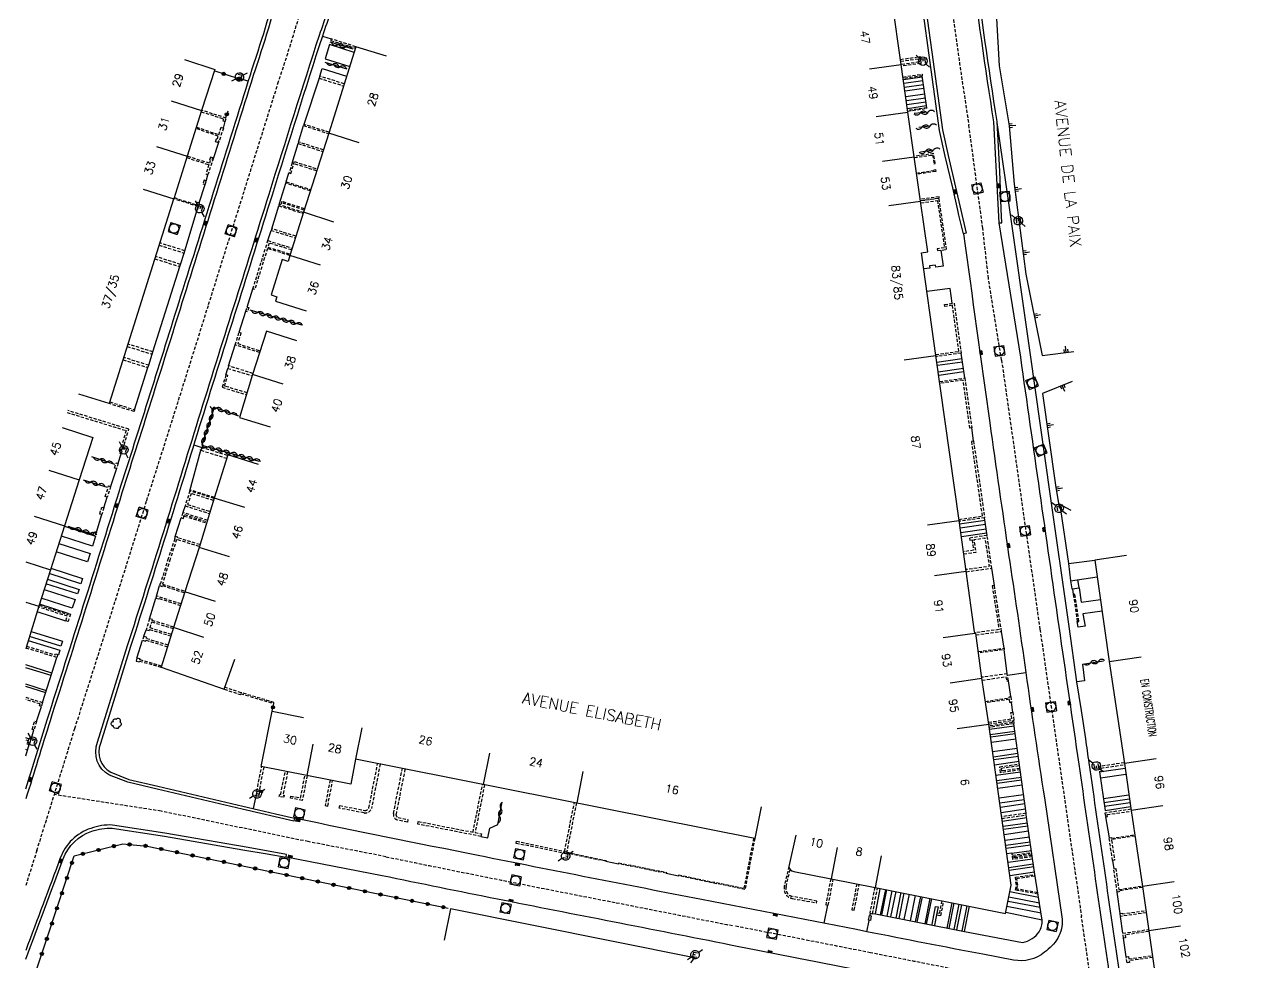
# Model space of a CAD drawing. Extents: x 154000 to 155000, y 119999 to 121001.
# Drawn here: x 153999.8 to 154191.4, y 120642.5 to 120789 of the extents above; entities that cross this region are included whole.
import ezdxf
from ezdxf.enums import TextEntityAlignment as Align

# ---------------------------------------------------------------- set-up
doc = ezdxf.new("R2010")
doc.units = 0
doc.header["$MEASUREMENT"] = 0
doc.linetypes.add('DASHED', pattern=[0.75, 0.5, -0.25])
doc.layers.get('0').update_dxf_attribs({"linetype": 'CONTINUOUS'})
for name, color, linetype in [('W0001', 6, 'DASHED'), ('W0008', 7, 'CONTINUOUS'), ('W0100', 7, 'CONTINUOUS'), ('W0112', 1, 'DASHED'), ('W0211', 2, 'CONTINUOUS'), ('W0300', 7, 'CONTINUOUS'), ('W0310', 3, 'CONTINUOUS'), ('W0322', 7, 'CONTINUOUS'), ('W0330', 7, 'CONTINUOUS'), ('W0334', 7, 'CONTINUOUS'), ('W0400', 7, 'CONTINUOUS'), ('W0420', 7, 'CONTINUOUS'), ('W0471', 7, 'CONTINUOUS'), ('W0984', 7, 'CONTINUOUS'), ('W0989', 7, 'CONTINUOUS'), ('W0991', 7, 'CONTINUOUS'), ('W1102', 7, 'CONTINUOUS')]:
    doc.layers.add(name, color=color, linetype=linetype)
doc.styles.get("Standard").update_dxf_attribs({"font": 'romans.shx'})

# ---------------------------------------------------------------- blocks, each defined once
blk = doc.blocks.new('T400')
for p, q in [((-0.15, 0.3), (0.15, 0.3)), ((-0.15, -0.25), (-0.15, 0.3)), ((-0.15, 0.15), (0.15, 0.15)), ((-0.15, 0), (0.15, 0)), ((0.15, 0.3), (0.15, -0.25)), ((-0.15, -0.15), (0.15, -0.15)), ((-0.15, -0.25), (-0.15, -0.3)), ((-0.15, -0.3), (0.15, -0.3)), ((0.15, -0.3), (0.15, -0.25))]:
    blk.add_line(p, q)
blk = doc.blocks.new('T420')
for p, q in [((0.75, 0.75), (-0.75, 0.75)), ((-0.75, 0.75), (-0.75, -0.75)), ((0.75, 0.75), (0.75, -0.75)), ((0.75, -0.75), (-0.75, -0.75))]:
    blk.add_line(p, q)
blk.add_ellipse((0, 0), major_axis=(-0.53, 0.53), ratio=1, start_param=3.926991, end_param=10.210176)
blk = doc.blocks.new('T471')
for p, q in [((-0.333334, 0.333334), (-0.333334, -0.333334)), ((-0.333334, 0.333334), (0.333334, 0.333334)), ((-0.333334, 0), (0, 0)), ((0.500001, 0.500001), (1.000002, 1.000002)), ((-0.500001, -0.500001), (-1.000002, -1.000002)), ((-0.333334, -0.333334), (0.333334, -0.333334))]:
    blk.add_line(p, q)
blk.add_ellipse((0, 0), major_axis=(0.471405, 0.471405), ratio=1, start_param=5.4977871438, end_param=11.780972451)
blk = doc.blocks.new('T300')
for p, q in [((-0.8, 0.51), (-0.86, 0.34)), ((-0.86, 0.34), (-0.86, 0.17)), ((-0.86, 0.17), (-0.74, 0.06)), ((-0.69, 0.63), (-0.8, 0.51)), ((-0.8, -0.06), (-0.74, 0.06)), ((-0.74, 0.06), (-0.69, 0.11)), ((-0.57, 0.69), (-0.69, 0.63)), ((-0.46, 0.69), (-0.57, 0.69)), ((-0.29, 0.63), (-0.46, 0.69)), ((-0.29, 0.63), (-0.17, 0.74)), ((-0.23, 0.57), (-0.29, 0.63)), ((-0.17, 0.74), (-0.06, 0.8)), ((-0.06, 0.8), (0.06, 0.8)), ((0.06, 0.8), (0.23, 0.74)), ((0.23, 0.74), (0.34, 0.63)), ((0.34, 0.63), (0.4, 0.51)), ((0.46, 0.46), (0.34, 0.46)), ((0.4, 0.51), (0.4, 0.46)), ((0.57, 0.4), (0.46, 0.46)), ((0.57, 0.4), (0.69, 0.29)), ((0.69, 0.29), (0.74, 0.17)), ((0.74, 0.06), (0.69, -0.17)), ((0.74, 0.17), (0.74, 0.06)), ((-0.8, -0.17), (-0.8, -0.06)), ((-0.8, -0.23), (-0.8, -0.17)), ((-0.74, -0.34), (-0.8, -0.23)), ((-0.69, -0.4), (-0.74, -0.34)), ((-0.51, -0.46), (-0.69, -0.4)), ((-0.4, -0.46), (-0.51, -0.46)), ((-0.4, -0.46), (-0.34, -0.46)), ((-0.34, -0.46), (-0.34, -0.4)), ((-0.34, -0.51), (-0.34, -0.46)), ((-0.29, -0.63), (-0.34, -0.51)), ((-0.17, -0.74), (-0.29, -0.63)), ((-0.06, -0.8), (-0.17, -0.74)), ((0.06, -0.8), (-0.06, -0.8)), ((0.17, -0.74), (0.06, -0.8)), ((0.23, -0.69), (0.17, -0.74)), ((0.29, -0.46), (0.23, -0.46)), ((0.29, -0.63), (0.23, -0.69)), ((0.46, -0.4), (0.29, -0.46)), ((0.34, -0.51), (0.29, -0.63)), ((0.34, -0.51), (0.34, -0.46)), ((0.57, -0.34), (0.46, -0.4)), ((0.63, -0.29), (0.57, -0.34)), ((0.69, -0.17), (0.63, -0.29))]:
    blk.add_line(p, q)
blk = doc.blocks.new('t211o')
at = {"color": 0, "linetype": 'Continuous'}
for p, q in [((-0.29, 0.5), (-0.29, 0)), ((0, 1), (0, 0)), ((0.29, 0.5), (0.29, 0))]:
    blk.add_line(p, q, dxfattribs=at)
blk = doc.blocks.new('t310o')
at = {"color": 0, "linetype": 'Continuous'}
for centre, start, end in [((-0.5, 0.38), 216.8699, 323.1304), ((0.5, -0.37), 36.8699, 143.1303)]:
    blk.add_arc(centre, 0.625, start, end, dxfattribs=at)
blk = doc.blocks.new('t322o')
at = {"color": 0, "linetype": 'Continuous'}
for radius in [0.25, 0.15]:
    blk.add_circle((0, 0), radius, dxfattribs=at)

msp = doc.modelspace()

# ---------------------------------------------------------------- linework, layer by layer
at = {"layer": 'W0001'}
for points in [[(154188.48, 120521), (154188.22, 120522.69, -0.002237), (154180.21, 120565.86, 0.005874), (154172.96, 120603.72, -0.001715), (154168.08, 120629.83), (154167.48, 120632.44), (154164.94, 120649.74, -0.000154), (154161.58, 120673.05, -0.000048), (154158.46, 120694.57, -0.00056), (154152.46, 120736.62), (154150.41, 120749.38), (154149.52, 120757.23), (154147.34, 120773.4, -0.006992), (154143.76, 120798.73, 0.002431), (154138.54, 120834.8, 0.000993), (154131.93, 120882.34), (154130.04, 120896.03, -0.01935), (154128.67, 120908.89, -0.040177), (154128.99, 120922.32, -0.01689), (154130.6, 120931.84, -0.005976), (154134.83, 120947.58, -0.001183), (154144.34, 120982.51), (154144.95, 120984.54)], [(154001.71, 120957.23), (154003.93, 120953.88), (154004.2, 120953.47), (154007.72, 120948.41), (154015.12, 120937.58), (154019.61, 120931.14, 0.02483), (154024.94, 120923.95, 0.002953), (154031.26, 120916.37, -0.256826), (154032.26, 120910.23, 0.081728), (154031.37, 120899.9, 0.000785), (154033.56, 120882.94, 0.000436), (154041.1, 120824.3, -0.001067), (154043.64, 120804.56), (154044.19, 120799.99, -0.093553), (154044.01, 120794.94, -0.014146), (154039.4, 120779.8, -0.000277), (154028.57, 120745.29, -0.001613), (154018.89, 120714.65, -0.001956), (154007.66, 120679.06, -0.001752), (154001.73, 120660.01), (154000, 120654.53)], [(154166.42, 120639.66, -0.088967), (154153.71, 120639.75, 0.000029), (154132, 120644.04, 0.000039), (154132, 120644.04, 0.000523), (154110.68, 120648.23, -0.00008), (154092.27, 120651.86, -0.002838), (154056.28, 120659.04), (154044.12, 120661.4), (154021.13, 120666.16), (154004.46, 120668.74)]]:
    msp.add_lwpolyline(points, format="xyb", dxfattribs=at)
at = {"layer": 'W0008', "flags": 128}
msp.add_lwpolyline([(154191.46, 120521.58), (154191.25, 120523.23, 0.003133), (154183.82, 120562.12, -0.000654), (154175.29, 120607.7, -0.010358), (154169.45, 120639.77, -0.000223), (154164.58, 120673.49, -0.000048), (154161.46, 120695, -0.00056), (154155.46, 120737.07), (154152.1, 120758.03), (154151.26, 120773.81, -0.007053), (154147.65, 120799.25, 0.002431), (154142.43, 120835.36, 0.000993), (154135.82, 120882.89), (154133.93, 120896.58, -0.019339), (154132.59, 120909.14, -0.039928), (154132.89, 120921.86, -0.01661), (154134.43, 120930.96, -0.005948), (154138.62, 120946.53, -0.001184), (154148.13, 120981.47), (154148.85, 120983.83)], format="xyb", dxfattribs=at)
at = {"layer": 'W0008'}
for points in [[(154000, 120950.84), (154009.63, 120936.74), (154016.67, 120926.43), (154021.78, 120918.96, -0.028603), (154023.53, 120916.28, -0.107249), (154026.13, 120908.93, 0.001226), (154029.54, 120882.42, 0.000436), (154037.08, 120823.78, -0.001067), (154039.61, 120804.06), (154040.17, 120799.44, -0.092862), (154040.07, 120795.91, -0.014091), (154035.54, 120781.05, -0.000277), (154024.7, 120746.51, -0.001614), (154015.02, 120715.87, -0.001958), (154003.79, 120680.27, -0.001125), (154000, 120668.06, -0.001125)], [(154048, 120800.96, -0.000058), (154043.14, 120838.85, -0.000692)], [(154137.31, 120815, 0.00036), (154141.57, 120784.69), (154143.23, 120772.58), (154144.1, 120768.56), (154145.29, 120763.62), (154146.94, 120756.42), (154146.49, 120756.31, -0.001154), (154150.61, 120726.8, 0.000904), (154153.57, 120706.22, -0.001385), (154156.26, 120687.81, 0.003523), (154159.15, 120668.22), (154161.94, 120649.31, -0.136271), (154161.26, 120646.31, -0.090749), (154159.17, 120644.13, -0.228418), (154154.34, 120642.91), (154149.51, 120643.81, -0.001878), (154131.4, 120647.33, 0.001379), (154105.59, 120652.36, -0.001524), (154070.68, 120659.22, -0.001429), (154041.98, 120665.05), (154041.88, 120664.62), (154033.8, 120666.48), (154020.54, 120669.6), (154015.96, 120670.67), (154013.1, 120671.79, -0.389394), (154011.23, 120676.92), (154015.91, 120692.02), (154015.91, 120692.02)], [(154015.91, 120692.02, 0.003721), (154026.99, 120727.44, 0.000487), (154038.02, 120762.53, -0.002339), (154045.89, 120787.39, 0.029028), (154048.24, 120795.27, 0.100219)], [(154185.48, 120520.42), (154185.23, 120522.16, -0.002235), (154177.23, 120565.32, 0.005877), (154169.99, 120603.13, -0.001722), (154165.08, 120629.38, 0.053496), (154164.63, 120631.41, 0.223729), (154160.66, 120635.18), (154159.17, 120635.58, 0.000037), (154131.41, 120641.07, 0.000523), (154110.1, 120645.25, -0.00008), (154091.69, 120648.88, -0.002837), (154055.69, 120656.06), (154040.67, 120658.98), (154040.74, 120659.41), (154034.74, 120660.47), (154021.72, 120662.72), (154013.57, 120663.99, 0.100109), (154010.16, 120663.47, 0.226947), (154005.4, 120658.85, -0.001433), (154000, 120644.42, -0.001433)]]:
    msp.add_lwpolyline(points, format="xyb", dxfattribs=at)
at = {"layer": 'W0100'}
msp.add_lwpolyline([(154120.32, 120662.41), (154119.22, 120657.54, 0.357938), (154120, 120656.73), (154125.83, 120655.59), (154132.71, 120654.26), (154153.1, 120650.17), (154153.97, 120654.59), (154150.47, 120679.76), (154149.39, 120686.92), (154148.46, 120693.97), (154148.28, 120693.95), (154148.25, 120694.15), (154146.95, 120703.64), (154145.82, 120711.58), (154142.21, 120737.34), (154139.96, 120753.37), (154140.92, 120753.51), (154139.81, 120761.46), (154138.81, 120768.38), (154137.84, 120775.35), (154136.78, 120782.8), (154135.39, 120792.67), (154133.41, 120806.71), (154128.46, 120806.01)], format="xyb", dxfattribs=at)
for points in [[(154056.34, 120784.06), (154051.57, 120785.56), (154047.34, 120772.07), (154043.37, 120759.7), (154041.26, 120752.93), (154040.98, 120752.02), (154040.04, 120752.31), (154038.32, 120746.8), (154039.25, 120746.51), (154039.04, 120745.83), (154043.81, 120744.33)], [(154024.78, 120783.55), (154029.54, 120782.02), (154027.47, 120775.58), (154025.21, 120768.46), (154023.11, 120761.81), (154023.07, 120761.73), (154013.04, 120729.81), (154008.27, 120731.31)], [(154042.37, 120739.6), (154037.6, 120741.12), (154035.45, 120734.35), (154033.4, 120727.63), (154038.18, 120726.17)], [(154005.7, 120726.07), (154010.46, 120724.54), (154008.34, 120717.91), (154006.07, 120710.71), (154003.86, 120703.86), (154002.03, 120698.16), (154000.06, 120691.72), (154000, 120691.52)], [(154036.34, 120720.32), (154031.56, 120721.81), (154029.46, 120715.07), (154027.07, 120707.36), (154024.86, 120700.4), (154023.08, 120694.82), (154021.18, 120688.63), (154031.02, 120685.2), (154032.66, 120689.92)], [(154171.99, 120706.08), (154167.04, 120705.38), (154169.3, 120689.56), (154171.65, 120673.62), (154172.72, 120666.25), (154174.46, 120654.4), (154175.45, 120647.49), (154176.47, 120640.54), (154177.6, 120640.71), (154178.65, 120633.51), (154180.05, 120626.02), (154181.27, 120619.28), (154181.27, 120619.28), (154182.54, 120612.36), (154183.7, 120605.95), (154185.33, 120597.82), (154190.23, 120598.81)], [(154114.89, 120666.81), (154113.91, 120661.91), (154051.54, 120674.27), (154050.79, 120670.39), (154043.9, 120671.73), (154036.76, 120673.13), (154038.5, 120681.77), (154043.4, 120680.78)]]:
    msp.add_lwpolyline(points, dxfattribs=at)
at = {"layer": 'W0100', "flags": 128}
msp.add_lwpolyline([(154103.93, 120642.49), (154104.07, 120642.67), (154104.21, 120642.86), (154104.34, 120643.05), (154104.48, 120643.24), (154066.34, 120650.9), (154065.36, 120646)], dxfattribs=at)
at = {"layer": 'W0100'}
msp.add_lwpolyline([(154132.1, 120649.79), (154131.98, 120649.06), (154131.69, 120649.11), (154131.81, 120649.84)], close=True, dxfattribs=at)
at = {"layer": 'W0112'}
for points in [[(154051.57, 120785.56), (154047.74, 120786.78), (154047.65, 120786.55), (154051.5, 120785.34)], [(154136.67, 120783.59), (154139.76, 120784.02), (154139.87, 120783.21), (154139.9, 120782.97), (154139.82, 120782.96), (154136.82, 120782.53)], [(154136.71, 120783.29), (154139.5, 120783.68), (154139.57, 120783.17), (154136.79, 120782.78)], [(154049.75, 120779.77), (154045.92, 120780.98), (154045.82, 120780.64), (154049.65, 120779.44)], [(154137.06, 120780.83), (154140.04, 120781.28), (154140.05, 120781), (154137.1, 120780.58)], [(154027.42, 120775.41), (154030.9, 120774.31), (154030.8, 120773.99), (154031.14, 120773.89), (154031.3, 120774.41), (154027.49, 120775.64)], [(154137.82, 120775.51), (154140.79, 120775.92), (154140.79, 120776.02), (154137.81, 120775.6)], [(154026.65, 120773.01), (154030.15, 120771.82), (154030.53, 120772.97), (154030.87, 120772.86), (154030.2, 120770.8), (154030.06, 120770.83), (154030, 120770.61), (154029.66, 120770.72), (154029.82, 120771.24), (154029.96, 120771.21), (154030.08, 120771.6), (154026.58, 120772.78)], [(154047.38, 120772.2), (154043.46, 120773.43), (154043.39, 120773.25), (154047.31, 120771.99)], [(154046.49, 120769.44), (154042.63, 120770.67), (154042.54, 120770.44), (154046.41, 120769.2)], [(154025.14, 120768.24), (154028.62, 120767.14), (154028.13, 120765.69), (154028.47, 120765.57), (154029.26, 120767.93), (154029.13, 120767.99), (154029.21, 120768.2), (154028.87, 120768.32), (154028.69, 120767.8), (154028.82, 120767.74), (154028.69, 120767.36), (154025.21, 120768.46)], [(154138.82, 120768.25), (154141.69, 120768.65), (154141.9, 120767.29), (154142.09, 120767.32), (154141.85, 120768.87), (154138.8, 120768.44)], [(154041.86, 120767.31), (154041.62, 120767.39), (154041.12, 120765.84), (154041.4, 120765.75), (154041.9, 120767.29)], [(154045.44, 120766.16), (154041.86, 120767.31), (154041.97, 120767.62), (154045.54, 120766.47)], [(154139.17, 120765.83), (154141.95, 120766.23), (154141.93, 120766.35), (154142.12, 120766.38), (154142.17, 120766.07), (154139.2, 120765.64)], [(154044.44, 120763.04), (154040.64, 120764.26), (154040.69, 120764.47), (154044.5, 120763.25)], [(154023.16, 120761.99), (154026.65, 120760.88), (154026.76, 120761.26), (154027.11, 120761.16), (154026.94, 120760.6), (154023.11, 120761.82)], [(154043.54, 120760.25), (154040, 120761.39), (154039.85, 120760.83), (154039.6, 120760.91), (154039.54, 120760.71), (154043.32, 120759.54)], [(154139.8, 120761.53), (154142.72, 120761.95), (154142.7, 120762.12), (154139.77, 120761.7)], [(154139.85, 120761.16), (154142.45, 120761.53), (154143.53, 120754.15), (154142.4, 120754), (154142.44, 120753.71), (154143.87, 120753.89), (154142.7, 120761.86), (154139.81, 120761.45)], [(154042.2, 120755.96), (154038.43, 120757.13), (154038.34, 120756.88), (154042.12, 120755.71)], [(154041.27, 120752.95), (154037.76, 120754.05), (154035.77, 120747.66), (154035.49, 120747.74), (154037.83, 120755.28), (154041.62, 120754.1)], [(154038.11, 120755.19), (154038.11, 120755.19)], [(154020.82, 120754.57), (154024.73, 120753.34), (154024.84, 120753.69), (154020.93, 120754.92)], [(154041.53, 120753.81), (154038.02, 120754.9), (154037.83, 120754.27), (154041.34, 120753.17)], [(154020.16, 120752.45), (154024.07, 120751.21), (154024.18, 120751.56), (154020.27, 120752.8)], [(154142.19, 120737.47), (154145.81, 120737.98), (154144.78, 120745.17), (154143.61, 120744.99), (154143.56, 120745.29), (154145.04, 120745.52), (154146.15, 120737.72), (154142.24, 120737.17)], [(154036.54, 120737.78), (154032.74, 120738.98), (154033.33, 120740.96), (154033.62, 120740.87), (154033.11, 120739.18), (154036.63, 120738.06)], [(154015.85, 120738.75), (154019.75, 120737.53), (154019.87, 120737.89), (154015.97, 120739.12)], [(154015.2, 120736.66), (154019.09, 120735.44), (154019.22, 120735.8), (154015.31, 120737.02)], [(154034.58, 120731.49), (154031.06, 120732.56), (154031.57, 120734.2), (154031.28, 120734.29), (154030.69, 120732.36), (154034.49, 120731.2)], [(154035.5, 120734.51), (154031.7, 120735.72), (154031.58, 120735.32), (154035.39, 120734.16)], [(154142.78, 120733.27), (154146.71, 120733.83), (154147.83, 120726.01), (154147.53, 120725.96), (154146.45, 120733.49), (154142.82, 120732.98)], [(154006.45, 120728.43), (154015.7, 120725.6), (154014.62, 120722.06), (154014.93, 120721.96), (154016.11, 120725.81), (154006.55, 120728.74)], [(154013.13, 120730.08), (154017.01, 120728.86), (154016.93, 120728.57), (154013.04, 120729.81)], [(154031.53, 120721.7), (154027.5, 120722.96), (154027.36, 120722.53), (154031.4, 120721.27)], [(154145.8, 120711.74), (154149.48, 120712.25), (154147.79, 120723.95), (154148.08, 120724), (154149.82, 120712), (154145.84, 120711.44)], [(154029.44, 120714.99), (154025.63, 120716.18), (154024.88, 120713.85), (154028.71, 120712.65)], [(154029.34, 120714.68), (154025.84, 120715.77), (154025.29, 120714.06), (154028.81, 120712.96)], [(154029.49, 120715.14), (154025.76, 120716.3), (154025.71, 120716.15)], [(154028.38, 120711.59), (154024.53, 120712.79), (154024.3, 120711.98), (154024.63, 120711.89), (154024.8, 120712.47), (154028.32, 120711.38)], [(154027.2, 120707.79), (154023.73, 120708.86), (154023.76, 120708.96), (154023.34, 120709.08), (154023.24, 120708.69), (154023.27, 120708.68), (154022.26, 120705.61), (154021.05, 120701.72), (154021.02, 120701.73), (154020.9, 120701.39), (154021.31, 120701.25), (154021.36, 120701.38), (154024.82, 120700.27)], [(154146.96, 120703.55), (154150.92, 120704.11), (154150.2, 120709.23), (154147.46, 120708.8), (154147.5, 120708.48), (154147.86, 120708.53), (154148.1, 120706.9), (154146.52, 120706.68)], [(154027.11, 120707.49), (154023.57, 120708.59), (154022.55, 120705.51), (154021.35, 120701.63), (154024.89, 120700.51)], [(154148.49, 120693.71), (154152.46, 120694.23), (154151.34, 120701.38), (154151, 120701.33), (154152.07, 120694.52), (154148.27, 120694.02)], [(154024.26, 120698.52), (154020.42, 120699.75), (154020.33, 120699.44), (154020.82, 120699.3), (154020.84, 120699.37), (154024.19, 120698.3)], [(154002.08, 120698.32), (154006.6, 120696.87), (154006.65, 120697.02), (154006.98, 120696.91), (154006.6, 120695.8), (154006.27, 120695.91), (154006.51, 120696.6), (154001.99, 120698.04)], [(154023.11, 120694.92), (154019.77, 120695.94), (154019.81, 120696.07), (154019.32, 120696.21), (154018.81, 120694.5), (154019.29, 120694.35), (154019.35, 120694.54), (154022.68, 120693.52)], [(154022.75, 120693.75), (154019.42, 120694.77), (154019.7, 120695.71), (154023.04, 120694.69)], [(154000.12, 120691.93), (154004.6, 120690.56), (154004.65, 120690.72), (154004.99, 120690.62), (154004.86, 120690.16), (154000.04, 120691.63)], [(154022.24, 120692.08), (154018.86, 120693.11), (154018.93, 120693.3), (154018.46, 120693.47), (154018.24, 120692.89), (154018.72, 120692.72), (154018.78, 120692.87), (154022.16, 120691.84)], [(154021.23, 120688.83), (154017.82, 120689.81), (154017.85, 120689.93), (154017.37, 120690.07), (154017.23, 120689.6), (154017.72, 120689.47), (154017.76, 120689.61), (154021.18, 120688.63)], [(154149.43, 120686.62), (154153.15, 120687.16), (154153.26, 120686.5), (154153.53, 120686.54), (154153.34, 120687.6), (154149.37, 120687.08)], [(154031.02, 120685.2), (154033.57, 120684.37), (154033.61, 120684.5), (154038.74, 120682.99), (154038.78, 120683.15), (154033.66, 120684.66)], [(154033.66, 120684.66), (154033.66, 120684.66), (154031.12, 120685.49)], [(154000, 120683.94), (154002.63, 120683.11), (154002.44, 120682.5), (154002.13, 120682.6), (154002.23, 120682.9), (154000, 120683.6)], [(154149.93, 120683.3), (154153.66, 120683.87), (154153.64, 120684.02), (154153.91, 120684.05), (154154.01, 120683.15), (154153.74, 120683.12), (154153.68, 120683.63), (154149.97, 120683.07)], [(154150.43, 120680.04), (154154.08, 120680.59), (154153.93, 120681.59), (154154.2, 120681.63), (154154.38, 120680.36), (154154.31, 120680.35), (154154.37, 120679.81), (154150.54, 120679.25)], [(154150.47, 120679.77), (154154.1, 120680.32)], [(154154.1, 120680.32), (154154.14, 120679.99), (154150.51, 120679.46)], [(154000, 120677.28), (154000.35, 120677.18), (154000.19, 120676.65), (154000.59, 120676.55), (154000.84, 120677.36), (154000.44, 120677.47), (154000.43, 120677.46), (154000, 120677.59)], [(154037.18, 120673.05), (154036.48, 120669.48), (154037.03, 120669.36), (154036.96, 120669.03), (154036.09, 120669.23), (154036.86, 120673.11)], [(154155.38, 120672.61), (154152.31, 120672.16), (154152.17, 120673.1), (154155.25, 120673.53)], [(154155.35, 120672.84), (154152.51, 120672.43), (154152.44, 120672.89), (154155.29, 120673.29)], [(154171.63, 120673.71), (154167.68, 120673.13), (154167.78, 120672.31), (154168.08, 120672.35), (154168.01, 120672.88), (154171.68, 120673.42)], [(154040.91, 120672.32), (154040.2, 120668.68), (154040.37, 120668.65), (154040.31, 120668.32), (154039.61, 120668.46), (154039.68, 120668.79), (154039.83, 120668.76), (154040.55, 120672.39)], [(154043.96, 120671.72), (154043.2, 120667.82), (154041.36, 120668.19), (154041.42, 120668.52), (154042.94, 120668.21), (154043.63, 120671.78)], [(154047.55, 120671.02), (154046.78, 120667.05), (154047.18, 120666.96), (154047.95, 120670.94)], [(154071.68, 120670.28), (154070.2, 120662.81), (154071.2, 120662.61), (154071.12, 120662.21), (154061.24, 120664.14), (154061.32, 120664.55), (154069.88, 120662.87), (154071.36, 120670.34)], [(154086.03, 120667.44), (154084.5, 120659.73), (154090.66, 120658.47), (154090.63, 120658.33), (154084.47, 120659.58), (154084.46, 120659.5), (154076.61, 120661.13), (154076.68, 120661.45), (154084.2, 120659.89), (154085.71, 120667.5)], [(154152.52, 120665.03), (154156.33, 120665.56), (154156.29, 120665.83), (154152.48, 120665.3)], [(154172.69, 120666.46), (154168.62, 120665.87), (154168.7, 120665.26), (154169, 120665.3), (154168.96, 120665.62), (154172.73, 120666.17)], [(154113.91, 120661.91), (154112.37, 120653.93), (154102.01, 120656.05), (154102.04, 120656.19), (154112.26, 120654.11), (154113.77, 120661.94)], [(154173.31, 120662.26), (154169.66, 120661.73), (154169.64, 120661.72), (154169.66, 120661.61), (154170.11, 120658.48), (154169.8, 120658.44), (154169.28, 120661.97), (154169.59, 120662.04), (154169.61, 120661.93), (154173.28, 120662.47)], [(154157.25, 120659.04), (154154.24, 120658.61), (154154.15, 120659.26), (154157.16, 120659.7)], [(154157.23, 120659.23), (154154.41, 120658.84), (154154.38, 120659.09), (154157.19, 120659.51)], [(154125.78, 120655.6), (154124.99, 120651.51), (154125.38, 120651.45), (154126.17, 120655.52)], [(154158.14, 120653.21), (154154.62, 120653.84), (154154.78, 120654.62), (154154.62, 120655.83), (154157.65, 120656.26)], [(154158.11, 120653.42), (154154.86, 120654), (154154.99, 120654.61), (154154.84, 120655.66), (154157.68, 120656.07)], [(154174.48, 120654.26), (154170.83, 120653.71), (154170.85, 120653.55), (154170.53, 120653.5), (154169.98, 120657.16), (154170.3, 120657.21), (154170.79, 120653.92), (154174.45, 120654.47)], [(154129.85, 120654.81), (154129.06, 120650.74), (154129.45, 120650.7), (154130.23, 120654.74)], [(154132.66, 120654.27), (154131.87, 120650.2), (154132.29, 120650.13), (154133.1, 120654.18)], [(154143.13, 120652.17), (154142.74, 120650.18), (154142.37, 120650.25), (154142.32, 120649.96), (154142.98, 120649.83), (154143.42, 120652.11)], [(154175.05, 120650.3), (154171.04, 120649.72), (154170.97, 120650.17), (154171.28, 120650.23), (154171.3, 120650.1), (154175, 120650.63)], [(154175.47, 120647.36), (154171.77, 120646.83), (154171.84, 120646.39), (154171.52, 120646.34), (154171.4, 120647.1), (154175.43, 120647.68)], [(154176.06, 120643.32), (154172.39, 120642.78), (154172.43, 120642.53), (154172.08, 120642.48), (154171.94, 120643.39), (154172.29, 120643.45), (154172.35, 120643.07), (154176.02, 120643.61)]]:
    msp.add_lwpolyline(points, dxfattribs=at)
for points in [[(154027.86, 120764.7), (154027.68, 120764.17), (154028.02, 120764.06), (154028.2, 120764.58)], [(154034.87, 120744.81), (154034.65, 120744.14), (154034.36, 120744.23), (154034.58, 120744.9)], [(154014.43, 120720.49), (154014.17, 120719.66), (154013.86, 120719.75), (154014.12, 120720.58)], [(154013.26, 120716.86), (154012.74, 120715.22), (154012.42, 120715.32), (154012.95, 120716.96)], [(154012.19, 120713.54), (154011.87, 120712.48), (154011.56, 120712.57), (154011.87, 120713.64)], [(154010.5, 120709.26), (154010.72, 120709.86), (154011.03, 120709.75), (154010.81, 120709.15)], [(154164.55, 120695.8), (154163.92, 120700.03), (154163.67, 120699.99), (154164.3, 120695.76)], [(154001.01, 120678.93), (154001.4, 120680.24), (154001.67, 120680.16), (154001.28, 120678.85)], [(154100.06, 120656.46), (154092.61, 120657.95), (154092.64, 120658.09), (154100.09, 120656.6)]]:
    msp.add_lwpolyline(points, close=True, dxfattribs=at)
at = {"layer": 'W0112', "flags": 128}
for points in [[(154043.48, 120760.05), (154040.23, 120761.1), (154040.12, 120760.75), (154043.37, 120759.7)], [(154024.74, 120712.26), (154028.25, 120711.17)], [(154146.56, 120706.34), (154148.48, 120706.61), (154148.18, 120708.57), (154149.84, 120708.83), (154150.54, 120704.4), (154146.91, 120703.88)], [(154148.87, 120691.09), (154152.85, 120691.61), (154152.88, 120691.4), (154148.87, 120690.87)]]:
    msp.add_lwpolyline(points, dxfattribs=at)
at = {"layer": 'W0112'}
for points in [[(154055.38, 120673.51), (154054, 120666.56, -0.356371), (154052.85, 120665.88), (154048.98, 120666.63), (154049.05, 120667.04), (154052.92, 120666.28, 0.340938), (154053.61, 120666.67), (154054.98, 120673.59)], [(154059.25, 120672.74), (154057.85, 120665.71, 0.4085), (154058.18, 120665.19), (154059.71, 120664.84), (154059.62, 120664.44), (154058.08, 120664.79, -0.407902), (154057.45, 120665.8), (154058.85, 120672.82)], [(154119.22, 120657.54), (154118.52, 120654.45, 0.442487), (154119.79, 120652.52), (154123.54, 120651.83), (154123.6, 120652.12), (154119.84, 120652.82, -0.444377), (154118.81, 120654.38), (154119.42, 120657.05)]]:
    msp.add_lwpolyline(points, format="xyb", dxfattribs=at)
at = {"layer": 'W0211'}
for points in [[(154153.67, 120773.19), (154154.45, 120764.07), (154156.27, 120750.06), (154158.82, 120737.33), (154163.78, 120737.96)], [(154163.5, 120733.26), (154158.86, 120731.39), (154160.9, 120717.1), (154161.34, 120714.23), (154163.29, 120713.15)]]:
    msp.add_lwpolyline(points, dxfattribs=at)
at = {"layer": 'W0310'}
for points in [[(154051.14, 120785.18), (154047.57, 120786.26)], [(154046.75, 120783.16), (154050.17, 120782.11)], [(154140.97, 120775.32), (154138.82, 120775.11)], [(154141.28, 120773.17), (154139.54, 120772.93)], [(154141.82, 120769.41), (154139.78, 120769.11)], [(154043.15, 120742.08), (154035.05, 120744.4)], [(154033.29, 120727.87), (154029.46, 120729.19), (154027.5, 120723.34), (154036.49, 120720.82)], [(154013.89, 120720.31), (154010.32, 120721.5)], [(154008.99, 120717.9), (154012.74, 120716.78)], [(154006.56, 120710.68), (154010.5, 120709.44)], [(154165.11, 120689.14), (154168.39, 120689.66)], [(154073.77, 120664.1), (154074.46, 120667.55)]]:
    msp.add_lwpolyline(points, dxfattribs=at)
at = {"layer": 'W0322'}
for points in [[(154033.31, 120780.57), (154029.46, 120781.77)], [(154031.55, 120775.51), (154031.22, 120774.44)], [(154000, 120636.33), (154003.46, 120646.7), (154007.58, 120659.16), (154015.19, 120661.05), (154018.96, 120660.71), (154031.87, 120658.04), (154054.28, 120653.38), (154066.01, 120651.01)]]:
    msp.add_lwpolyline(points, dxfattribs=at)
at = {"layer": 'W0322', "flags": 128}
msp.add_lwpolyline([(154038.5, 120681.77), (154038.74, 120682.99)], dxfattribs=at)
at = {"layer": 'W0330'}
msp.add_lwpolyline([(154160.17, 120796.24), (154154.18, 120795.44), (154151.48, 120793.7), (154152.1, 120782.56), (154153.67, 120773.19)], dxfattribs=at)
at = {"layer": 'W0334'}
for points in [[(154152.1, 120758.03), (154152.53, 120758.05), (154152.42, 120760.21), (154152.25, 120764.75), (154152.18, 120766.08), (154151.76, 120773.86, -0.007061), (154148.15, 120799.32, 0.002431), (154142.93, 120835.43, 0.000993), (154136.33, 120882.96), (154134.43, 120896.65, -0.019337), (154133.1, 120909.17, -0.039894), (154133.39, 120921.8, -0.016573), (154134.92, 120930.85, -0.005945), (154139.11, 120946.4, -0.001184), (154148.62, 120981.34), (154149.35, 120983.74)], [(154000, 120669.63, 0.000993), (154003.34, 120680.42, 0.001958), (154014.57, 120716.01, 0.001614), (154024.25, 120746.65, 0.000277), (154035.09, 120781.19, 0.014084), (154039.62, 120796.02, 0.092753), (154039.7, 120799.37), (154039.15, 120804, 0.001067), (154036.61, 120823.72, -0.000436), (154029.07, 120882.36, -0.001226), (154025.67, 120908.87, 0.107346), (154023.13, 120916.04, 0.02875), (154021.39, 120918.69), (154016.29, 120926.17), (154009.24, 120936.48), (154000, 120950.01)], [(154043.62, 120838.91, 0.000058), (154048.47, 120801.01)], [(154146.49, 120756.31), (154145.8, 120759.25), (154145.62, 120760.04), (154144.83, 120763.51), (154143.63, 120768.45), (154142.76, 120772.49), (154141.1, 120784.63, -0.00036), (154136.84, 120814.94, 0.000506)], [(154048.7, 120795.16, -0.028971), (154046.34, 120787.23, 0.002338), (154038.48, 120762.38, -0.000487), (154027.45, 120727.3, -0.003721), (154016.37, 120691.88), (154011.68, 120676.75, 0.389168), (154013.3, 120672.23), (154016.11, 120671.12), (154020.65, 120670.07), (154033.91, 120666.94), (154036.38, 120666.37), (154039.01, 120665.74), (154041.98, 120665.05)], [(154176.34, 120611.3), (154174.36, 120621.55), (154173.24, 120626.91, -0.00423), (154171.02, 120640.01, -0.000223), (154166.15, 120673.72, -0.000008), (154165.61, 120677.45), (154164.97, 120681.86), (154164.24, 120686.36), (154163.03, 120695.02), (154160.06, 120715.73), (154156.96, 120737.41), (154153.53, 120761.53), (154151.77, 120773.73)], [(154132.3, 120650.19), (154132.79, 120650.1), (154146.68, 120647.37), (154155.73, 120645.62, 0.09615), (154157.24, 120646.27, 0.118978), (154158.32, 120647.33, 0.156875), (154158.8, 120649.14), (154157.59, 120656.64), (154156.33, 120665.56)], [(154000, 120643.04, 0.001553), (154005.85, 120658.69, -0.22719), (154010.32, 120663.01, -0.099538), (154013.52, 120663.5), (154021.65, 120662.24), (154033.92, 120660.12), (154037.72, 120659.48), (154040.67, 120658.98)]]:
    msp.add_lwpolyline(points, format="xyb", dxfattribs=at)
for points in [[(154046.34, 120787.22), (154047.74, 120786.78)], [(154051.29, 120784.66), (154047.48, 120785.89), (154046.79, 120783.69), (154050.61, 120782.49)], [(154033.31, 120780.57), (154033.34, 120780.65), (154034.78, 120780.2)], [(154045.82, 120780.64), (154043.46, 120773.43)], [(154140.74, 120776.33), (154137.77, 120775.85)], [(154142.99, 120753.78), (154143.33, 120751.31), (154142.2, 120751.13), (154142.15, 120751.46), (154141.19, 120751.34), (154141.25, 120750.98), (154140.31, 120750.85)], [(154144.77, 120745.52), (154144.42, 120747.81), (154140.81, 120747.31)], [(154146.57, 120734.8), (154142.65, 120734.21)], [(154026.25, 120723.37), (154027.5, 120722.96)], [(154161.34, 120714.23), (154161.65, 120713.28), (154162.91, 120704.82), (154163.25, 120702.16), (154163.43, 120700.9), (154163.55, 120700.9), (154163.67, 120699.99)], [(154006.05, 120710.67), (154010.92, 120709.1), (154010.44, 120707.55), (154005.56, 120709.13)], [(154150.16, 120709.58), (154146.19, 120708.99)], [(154005.19, 120707.98), (154010.06, 120706.41), (154009.62, 120705.12), (154004.77, 120706.68)], [(154003.94, 120704.09), (154008.85, 120702.51), (154008.61, 120701.68), (154003.67, 120703.27)], [(154003.39, 120702.38), (154008.32, 120700.79), (154008.06, 120700.08), (154003.15, 120701.66)], [(154002.87, 120700.77), (154007.71, 120699.21), (154007.27, 120697.86), (154002.43, 120699.41)], [(154163.55, 120700.9), (154164.59, 120701.03), (154164.89, 120698.78), (154167.92, 120699.21)], [(154006.65, 120697.02), (154002.13, 120698.48)], [(154006.27, 120695.91), (154006.26, 120695.86), (154001.77, 120697.3)], [(154168.18, 120697.4), (154165.18, 120696.97), (154165.51, 120695.05), (154164.45, 120694.91), (154164.3, 120695.76)], [(154000.82, 120694.2), (154005.74, 120692.7), (154005.47, 120691.92), (154000.58, 120693.42)], [(154000.4, 120692.83), (154005.3, 120691.33), (154005.1, 120690.59), (154004.99, 120690.62)], [(154165.11, 120689.14), (154165.41, 120686.49), (154164.24, 120686.36)], [(154153.37, 120687.42), (154156.26, 120687.81)], [(154167.78, 120672.31), (154168.64, 120666.24), (154172.63, 120666.88)], [(154036.09, 120669.23), (154035.54, 120666.57)], [(154071.12, 120662.21), (154072.21, 120662), (154072.5, 120663.48), (154073.77, 120664.1)], [(154154.15, 120659.26), (154154.09, 120659.6), (154157.13, 120660.03)], [(154157.59, 120656.64), (154153.78, 120656.07)], [(154132.79, 120650.1), (154133.5, 120654.02)], [(154125.25, 120651.47), (154124.7, 120648.65)], [(154131.89, 120649.83), (154131.96, 120650.19)], [(154141.62, 120648.45), (154142.15, 120651.27), (154142.54, 120651.21), (154142.37, 120650.25)], [(154142.32, 120649.96), (154142, 120648.37)], [(154158.8, 120649.14), (154153.13, 120650.33)], [(154131.4, 120647.33), (154131.75, 120649.1)]]:
    msp.add_lwpolyline(points, dxfattribs=at)
at = {"layer": 'W0334', "flags": 128}
for points in [[(154045.92, 120780.98), (154046.29, 120782.16), (154050.13, 120780.96)], [(154140.08, 120780.8), (154137.13, 120780.38)], [(154140.16, 120780.24), (154137.21, 120779.81)], [(154140.79, 120776.02), (154140.05, 120781)], [(154140.25, 120779.63), (154137.29, 120779.2)], [(154140.34, 120779.03), (154137.38, 120778.61)], [(154140.47, 120778.13), (154137.51, 120777.71)], [(154140.57, 120777.52), (154137.6, 120777.09)], [(154140.65, 120776.92), (154137.68, 120776.5)], [(154030.87, 120772.86), (154031.14, 120773.89)], [(154042.63, 120770.67), (154043.39, 120773.25)], [(154029.26, 120767.93), (154030.2, 120770.8)], [(154041.62, 120767.39), (154042.54, 120770.44)], [(154028.2, 120764.58), (154028.47, 120765.57)], [(154040.69, 120764.47), (154041.12, 120765.84)], [(154027.11, 120761.16), (154028.02, 120764.06)], [(154039.6, 120760.91), (154040.64, 120764.26)], [(154024.84, 120753.69), (154026.94, 120760.6)], [(154038.43, 120757.13), (154039.54, 120760.71)], [(154037.83, 120755.28), (154038.34, 120756.88)], [(154024.18, 120751.56), (154024.73, 120753.34)], [(154019.87, 120737.89), (154024.07, 120751.21)], [(154034.58, 120744.9), (154035.49, 120747.74)], [(154033.33, 120740.96), (154034.36, 120744.23)], [(154031.7, 120735.72), (154032.74, 120738.98)], [(154019.22, 120735.8), (154019.75, 120737.53)], [(154146.28, 120736.81), (154142.36, 120736.26)], [(154146.35, 120736.31), (154142.43, 120735.76)], [(154146.71, 120733.83), (154146.15, 120737.72)], [(154017.01, 120728.86), (154019.09, 120735.44)], [(154031.28, 120734.29), (154031.58, 120735.32)], [(154146.5, 120735.28), (154142.58, 120734.73)], [(154148.08, 120724), (154147.83, 120726.01)], [(154025.63, 120716.18), (154027.36, 120722.53)], [(154014.43, 120720.49), (154014.93, 120721.96)], [(154014.17, 120719.66), (154013.26, 120716.86)], [(154012.19, 120713.54), (154012.74, 120715.22)], [(154024.88, 120713.85), (154024.53, 120712.79)], [(154011.03, 120709.75), (154011.87, 120712.48)], [(154023.34, 120709.08), (154024.3, 120711.98)], [(154149.88, 120711.54), (154145.91, 120710.98)], [(154150.2, 120709.23), (154149.82, 120712)], [(154149.97, 120710.92), (154146, 120710.36)], [(154150.07, 120710.19), (154146.1, 120709.62)], [(154162.91, 120704.82), (154167.04, 120705.38)], [(154151.34, 120701.38), (154150.92, 120704.11)], [(154020.42, 120699.75), (154020.9, 120701.39)], [(154163.25, 120702.16), (154167.42, 120702.76)], [(154164.59, 120701.03), (154164.4, 120702.33)], [(154019.32, 120696.21), (154020.33, 120699.44)], [(154018.46, 120693.47), (154018.81, 120694.5)], [(154152.85, 120691.61), (154152.46, 120694.23)], [(154017.37, 120690.07), (154018.24, 120692.89)], [(154002.63, 120683.11), (154004.86, 120690.16)], [(154153.34, 120687.6), (154152.88, 120691.4)], [(154004.09, 120687.73), (154000, 120689.01)], [(154003.97, 120687.33), (154000, 120688.57)], [(154153.91, 120684.05), (154153.53, 120686.54)], [(154003.22, 120684.96), (154000, 120685.97)], [(154003.12, 120684.66), (154000, 120685.64)], [(154001.67, 120680.16), (154002.44, 120682.5)], [(154154.2, 120681.63), (154154.01, 120683.15)], [(154000.84, 120677.36), (154001.28, 120678.85)], [(154154.43, 120679.43), (154150.59, 120678.89)], [(154154.54, 120678.62), (154150.7, 120678.08)], [(154155.38, 120672.61), (154154.37, 120679.81)], [(154000, 120674.81), (154000.55, 120676.56)], [(154154.6, 120678.22), (154150.76, 120677.69)], [(154154.71, 120677.39), (154150.87, 120676.86)], [(154000.28, 120675.69), (154000, 120675.78)], [(154000, 120675.25), (154000.13, 120675.21)], [(154154.92, 120675.94), (154151.07, 120675.41)], [(154155.03, 120675.14), (154151.18, 120674.61)], [(154155.09, 120674.7), (154151.25, 120674.16)], [(154155.2, 120673.89), (154151.36, 120673.35)], [(154168.08, 120672.35), (154171.75, 120672.89)], [(154155.43, 120672.25), (154151.59, 120671.71)], [(154155.54, 120671.43), (154151.7, 120670.9)], [(154155.6, 120671.02), (154151.76, 120670.48)], [(154156.29, 120665.83), (154155.38, 120672.61)], [(154167.78, 120672.31), (154167.78, 120672.31)], [(154167.91, 120671.34), (154171.89, 120671.92)], [(154155.7, 120670.22), (154151.87, 120669.69)], [(154155.9, 120668.73), (154152.08, 120668.19)], [(154156, 120667.95), (154152.18, 120667.42)], [(154156.09, 120667.28), (154152.28, 120666.75)], [(154168.37, 120668.13), (154172.36, 120668.71)], [(154168.46, 120667.51), (154172.45, 120668.09)], [(154168.54, 120666.93), (154172.54, 120667.51)], [(154156.2, 120666.45), (154152.39, 120665.92)], [(154156.4, 120665.09), (154152.58, 120664.56)], [(154168.7, 120665.26), (154169.28, 120661.97)], [(154156.51, 120664.28), (154152.69, 120663.75)], [(154156.58, 120663.84), (154152.75, 120663.31)], [(154156.69, 120663.01), (154152.87, 120662.48)], [(154156.82, 120662.1), (154153, 120661.57)], [(154156.93, 120661.3), (154153.11, 120660.77)], [(154157, 120660.84), (154153.17, 120660.31)], [(154154.09, 120659.6), (154153.29, 120659.48)], [(154090.63, 120658.33), (154092.61, 120657.95)], [(154157.3, 120658.67), (154153.47, 120658.14)], [(154157.42, 120657.86), (154153.59, 120657.32)], [(154157.48, 120657.44), (154153.64, 120656.9)], [(154169.8, 120658.44), (154169.98, 120657.16)], [(154100.06, 120656.46), (154102.01, 120656.05)], [(154133.57, 120649.95), (154134.36, 120653.92)], [(154133.76, 120649.91), (154134.56, 120653.88)], [(154134.58, 120649.75), (154135.38, 120653.72)], [(154135.17, 120649.63), (154135.97, 120653.6)], [(154158.23, 120652.67), (154153.76, 120653.55)], [(154170.97, 120650.17), (154170.53, 120653.5)], [(154135.99, 120649.47), (154136.79, 120653.44)], [(154136.45, 120649.38), (154137.24, 120653.35)], [(154137.27, 120649.22), (154138.06, 120653.18)], [(154138.24, 120649.03), (154139.03, 120652.99)], [(154139.04, 120648.87), (154139.83, 120652.83)], [(154139.3, 120648.82), (154140.1, 120652.77)], [(154140.51, 120648.58), (154141.3, 120652.53)], [(154140.76, 120648.53), (154141.55, 120652.48)], [(154143.98, 120647.9), (154144.77, 120651.84)], [(154144.26, 120647.84), (154145.05, 120651.78)], [(154145.06, 120647.69), (154145.85, 120651.62)], [(154158.49, 120651.09), (154153.47, 120652.07)], [(154158.37, 120651.81), (154153.6, 120652.74)], [(154145.48, 120647.6), (154146.27, 120651.54)], [(154146.32, 120647.44), (154147.11, 120651.37)], [(154146.65, 120647.37), (154147.44, 120651.3)], [(154158.63, 120650.22), (154153.31, 120651.26)], [(154171.4, 120647.1), (154171.04, 120649.72)], [(154171.94, 120643.39), (154171.52, 120646.34)]]:
    msp.add_lwpolyline(points, dxfattribs=at)
at = {"layer": 'W1102'}
for p, q in [((154131.83, 120782.09), (154136.78, 120782.8)), ((154022.71, 120777.12), (154027.47, 120775.58)), ((154132.89, 120774.67), (154137.84, 120775.35)), ((154052.11, 120770.57), (154047.34, 120772.07)), ((154020.45, 120769.97), (154025.21, 120768.46)), ((154133.86, 120767.66), (154138.81, 120768.38)), ((154018.33, 120763.32), (154023.11, 120761.81)), ((154134.85, 120760.77), (154139.81, 120761.46)), ((154048.13, 120758.17), (154043.37, 120759.7)), ((154046.04, 120751.45), (154041.26, 120752.93)), ((154137.26, 120736.65), (154142.21, 120737.34)), ((154040.22, 120732.83), (154035.45, 120734.35)), ((154003.58, 120719.43), (154008.34, 120717.91)), ((154034.24, 120713.58), (154029.46, 120715.07)), ((154001.3, 120712.21), (154006.07, 120710.71)), ((154140.87, 120710.88), (154145.82, 120711.58)), ((154031.84, 120705.88), (154027.07, 120707.36)), ((154000, 120705.1), (154003.86, 120703.86)), ((154141.99, 120702.96), (154146.95, 120703.64)), ((154029.62, 120698.89), (154024.86, 120700.4)), ((154000, 120698.81), (154002.03, 120698.16)), ((154027.84, 120693.3), (154023.08, 120694.82)), ((154143.32, 120693.26), (154148.28, 120693.95)), ((154000, 120691.74), (154000.06, 120691.72)), ((154144.44, 120686.18), (154149.39, 120686.92)), ((154052.51, 120679.18), (154051.54, 120674.27)), ((154145.51, 120679.08), (154150.47, 120679.76)), ((154044.85, 120676.64), (154043.9, 120671.73)), ((154072.45, 120675.22), (154071.49, 120670.32)), ((154176.6, 120674.34), (154171.65, 120673.62)), ((154087.05, 120672.33), (154086.08, 120667.45)), ((154177.66, 120666.98), (154172.72, 120666.25)), ((154126.79, 120660.5), (154125.83, 120655.59)), ((154133.66, 120659.17), (154132.71, 120654.26)), ((154179.41, 120655.11), (154174.46, 120654.4)), ((154180.4, 120648.22), (154175.45, 120647.49))]:
    msp.add_line(p, q, dxfattribs=at)
at = {"layer": 'W1102', "flags": 128}
msp.add_lwpolyline([(154169.3, 120689.56), (154174.28, 120690.28)], dxfattribs=at)

# ---------------------------------------------------------------- block references
at = {"layer": 'W0211'}
for p, rotation in [((154153.67, 120773.19), 274.9151246761721), ((154154.56, 120763.23), 277.398027640214), ((154155.85, 120753.32), 277.398027640214), ((154157.59, 120743.47), 281.3179832937381), ((154162.53, 120737.8), 7.20531705406919), ((154161.95, 120732.64), 201.998192572296), ((154159.58, 120726.34), 278.150317852792), ((154161, 120716.44), 278.630540611865)]:
    msp.add_blockref('t211o', p, dxfattribs=dict(at, rotation=rotation))
at = {"layer": 'W0300', "rotation": 268.941066835932}
msp.add_blockref('T300', (154014.12, 120679.79), dxfattribs=at)
at = {"layer": 'W0310'}
for p, rotation in [((154048.75, 120785.9), 163.224686119469), ((154049.94, 120785.54), 163.224686119469), ((154047.95, 120782.79), 342.8853866136087), ((154049.14, 120782.43), 342.8853866136087), ((154139.73, 120775.2), 185.5371173759549), ((154140.97, 120775.32), 185.5371173759549), ((154140.04, 120773), 187.9926114348551), ((154141.28, 120773.17), 187.9926114348551), ((154140.58, 120769.23), 188.4214688177507), ((154141.82, 120769.41), 188.4214688177507), ((154036.25, 120744.06), 163.9725124107481), ((154037.45, 120743.71), 163.9725124107481), ((154038.66, 120743.37), 163.9725124107481), ((154039.86, 120743.02), 163.9725124107481), ((154041.06, 120742.68), 163.9725124107481), ((154042.26, 120742.33), 163.9725124107481), ((154029.16, 120728.3), 251.4770708305468), ((154029.75, 120729.09), 160.9291538785828), ((154030.93, 120728.69), 160.9291538785828), ((154032.11, 120728.28), 160.9291538785828), ((154028.37, 120725.93), 251.4770708305468), ((154028.76, 120727.11), 251.4770708305468), ((154027.57, 120723.55), 251.4770708305468), ((154027.97, 120724.74), 251.4770708305468), ((154028.48, 120723.06), 344.3605940612845), ((154029.68, 120722.72), 344.3605940612845), ((154030.89, 120722.39), 344.3605940612845), ((154032.09, 120722.05), 344.3605940612845), ((154011.52, 120721.1), 161.601139213113), ((154012.71, 120720.71), 161.601139213113), ((154033.29, 120721.71), 344.3605940612845), ((154034.5, 120721.38), 344.3605940612845), ((154035.7, 120721.04), 344.3605940612845), ((154010.19, 120717.55), 343.3178520395), ((154011.39, 120717.19), 343.3178520395), ((154007.75, 120710.3), 342.6692096606751), ((154008.95, 120709.93), 342.6692096606751), ((154010.14, 120709.56), 342.6692096606751), ((154167.58, 120689.53), 9.171236871341405), ((154166.35, 120689.33), 9.171236871341405), ((154074.26, 120666.55), 78.6766400266601), ((154074.02, 120665.32), 78.6766400266601)]:
    msp.add_blockref('t310o', p, dxfattribs=dict(at, rotation=rotation))
at = {"layer": 'W0322'}
for p, rotation in [((154030.93, 120781.32), 162.692640270601), ((154033.31, 120780.57), 162.692640270601), ((154031.4, 120775.01), 253.068377387196), ((154038.62, 120682.38), 78.62629929480838), ((154016.22, 120660.96), 354.735758607259), ((154008.92, 120659.49), 13.9954942029196), ((154011.35, 120660.09), 13.9954942029196), ((154013.77, 120660.7), 13.9954942029196), ((154018.71, 120660.73), 354.735758607259), ((154021.17, 120660.25), 348.336512717134), ((154023.61, 120659.74), 348.336512717134), ((154026.06, 120659.24), 348.336512717134), ((154007.23, 120658.09), 71.68932785195871), ((154028.51, 120658.73), 348.336512717134), ((154030.96, 120658.23), 348.336512717134), ((154033.41, 120657.72), 348.241199312186), ((154035.85, 120657.21), 348.241199312186), ((154006.44, 120655.72), 71.68932785195871), ((154038.3, 120656.7), 348.241199312186), ((154040.75, 120656.19), 348.241199312186), ((154043.2, 120655.68), 348.241199312186), ((154045.64, 120655.17), 348.241199312186), ((154005.66, 120653.34), 71.68932785195871), ((154048.09, 120654.66), 348.241199312186), ((154050.54, 120654.15), 348.241199312186), ((154052.99, 120653.64), 348.241199312186), ((154055.44, 120653.14), 348.582197416923), ((154057.89, 120652.65), 348.582197416923), ((154060.34, 120652.15), 348.582197416923), ((154062.79, 120651.66), 348.582197416923), ((154004.87, 120650.97), 71.68932785195871), ((154065.24, 120651.16), 348.582197416923), ((154004.09, 120648.6), 71.68932785195871), ((154003.3, 120646.22), 71.5424099945189), ((154002.51, 120643.85), 71.5424099945189)]:
    msp.add_blockref('t322o', p, dxfattribs=dict(at, rotation=rotation))
at = {"layer": 'W0400'}
for p, rotation in [((154145.18, 120762.88), 192.90931614124), ((154152, 120763.8), 182.1503791754707), ((154028.03, 120758.01), 342.563155366322), ((154036.03, 120755.4), 342.588823436016), ((154149.26, 120737.74), 187.910961991356), ((154014.25, 120713.9), 342.607236180972), ((154022.21, 120711.5), 342.917703363913), ((154159.11, 120710.13), 188.1521424213762), ((154153.54, 120707.63), 188.2273659342183), ((154157.28, 120682.02), 188.4148143558931), ((154163.03, 120683.03), 188.2543616094462), ((154000.68, 120671.13), 342.636444312615), ((154042.49, 120664.71), 256.926723638081), ((154041.32, 120659.08), 260.394186116335), ((154005.51, 120658.35), 159.5313921831554), ((154076.8, 120657.82), 258.806663776615), ((154075.84, 120652.18), 78.600152157712), ((154117.15, 120649.94), 79.02896915241301), ((154116.26, 120644.19), 258.910294879679)]:
    msp.add_blockref('T400', p, dxfattribs=dict(at, rotation=rotation))
at = {"layer": 'W0420'}
for p, rotation in [((154148.67, 120763.41), 102.90931614124), ((154153.02, 120762.14), 274.9151246761721), ((154023.17, 120757.17), 72.59107564712379), ((154032.1, 120756.8), 252.588823436016), ((154152.12, 120738.07), 97.91096199135599), ((154157.25, 120733.01), 201.998192572297), ((154158.59, 120722.52), 201.998192572297), ((154018.21, 120712.68), 252.76953998265), ((154156.13, 120709.95), 98.22736593421828), ((154160.18, 120682.46), 98.4148143558931), ((154004.64, 120669.81), 252.636444312615), ((154042.77, 120665.83), 166.926723638081), ((154077.16, 120659.44), 168.806663776615), ((154040.37, 120658.08), 170.394186116335), ((154076.53, 120655.33), 348.600152157712), ((154074.95, 120650.98), 348.600152157712), ((154116.69, 120647.04), 168.910294879679), ((154160.41, 120648.26), 77.31337540118571)]:
    msp.add_blockref('T420', p, dxfattribs=dict(at, rotation=rotation))
at = {"layer": 'W0471'}
for p, rotation in [((154140.16, 120783.31), 272.479922349741), ((154033.38, 120780.83), 162.692640270601), ((154027.2, 120760.26), 252.705325844852), ((154155.08, 120758.38), 274.9151246761721), ((154015.31, 120722.59), 252.76953998265), ((154161.46, 120713.46), 278.630540611865), ((154001.05, 120677.1), 253.362531897201), ((154167.28, 120673.22), 96.8843333703333), ((154036.15, 120668.86), 166.927540328181), ((154084.37, 120659.14), 168.714308944877), ((154104.58, 120643.74), 349.450692396493)]:
    msp.add_blockref('T471', p, dxfattribs=dict(at, rotation=rotation))

# ---------------------------------------------------------------- texts
at = {"layer": 'W0984', "width": 0.5}
msp.add_text('EN CONSTRUCTION', height=1.25, rotation=278.2542, dxfattribs=at).set_placement((154175.44, 120682.31), align=Align.MIDDLE)
at = {"layer": 'W0989'}
for s, rotation, p in [('AVENUE DE LA PAIX', 276.1958, (154162.84, 120765.72)), ('AVENUE ELISABETH', 348.7648, (154088.46, 120681.74))]:
    msp.add_text(s, height=1.75, rotation=rotation, dxfattribs=at).set_placement(p, align=Align.MIDDLE)
at = {"layer": 'W0991'}
for s, rotation, p in [('47', 278.0258, (154131.14, 120787.03)), ('29', 72.1435, (154023.75, 120780.33)), ('28', 72.5651, (154054.22, 120777.32)), ('49', 278.1023, (154132.36, 120778.38)), ('31', 72.4113, (154021.58, 120773.54)), ('51', 277.8573, (154133.37, 120771.17)), ('33', 72.3738, (154019.39, 120766.65)), ('30', 72.2195, (154050.12, 120764.37)), ('53', 278.2265, (154134.36, 120764.22)), ('34', 72.7168, (154047.08, 120754.81)), ('83/85', 275.6964, (154136.06, 120748.71)), ('37/35', 72.5542, (154013.3, 120747.31)), ('36', 72.6087, (154044.92, 120747.89)), ('38', 72.4004, (154041.29, 120736.22)), ('40', 72.9926, (154039.2, 120729.5)), ('87', 277.9823, (154139.07, 120723.76)), ('45', 72.2666, (154004.64, 120722.75)), ('47', 72.4916, (154002.44, 120715.82)), ('44', 72.6943, (154035.29, 120716.95)), ('49', 72.1466, (154000.94, 120708.8)), ('46', 72.7206, (154033.04, 120709.73)), ('89', 278.0477, (154141.43, 120706.92)), ('48', 72.3825, (154030.73, 120702.38)), ('91', 277.8123, (154142.66, 120698.11)), ('90', 278.2542, (154173.14, 120698.18)), ('50', 72.3181, (154028.73, 120696.09)), ('52', 70.8006, (154026.76, 120690.18)), ('93', 278.9729, (154143.88, 120689.72)), ('95', 278.5896, (154144.98, 120682.63)), ('30', 348.6263, (154041.3, 120677.35)), ('28', 348.8711, (154048.3, 120675.96)), ('26', 348.7892, (154062.48, 120677.2)), ('24', 348.7892, (154079.75, 120673.78)), ('6', 278.3029, (154146.74, 120670.68)), ('96', 278.2639, (154177.13, 120670.66)), ('16', 348.7892, (154100.97, 120669.57)), ('10', 347.2726, (154123.51, 120661.24)), ('98', 278.3769, (154178.54, 120661.05)), ('8', 349.0375, (154130.22, 120659.83)), ('100', 278.1525, (154179.91, 120651.66)), ('102', 280.533, (154181.03, 120644.84))]:
    msp.add_text(s, height=1.25, rotation=rotation, dxfattribs=at).set_placement(p, align=Align.MIDDLE)

doc.saveas('drawing.dxf')
